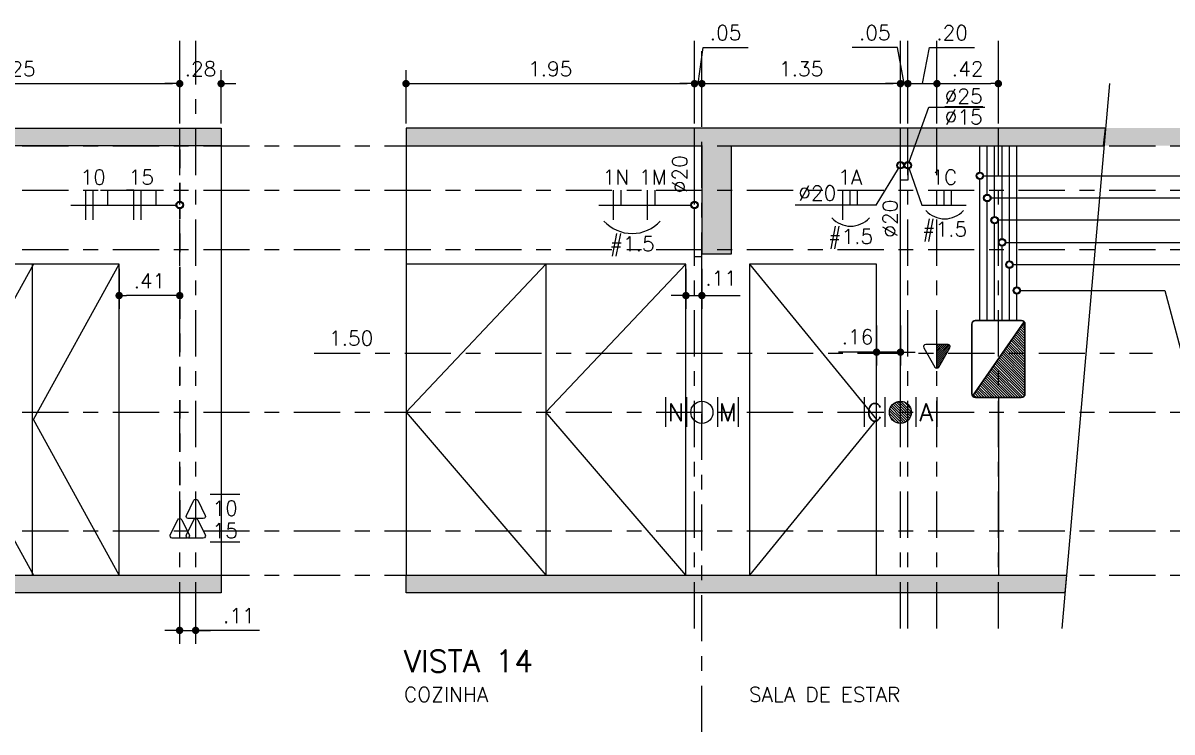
# Model space of a CAD drawing. Extents: x 0 to 175, y -16 to 63.
# Drawn here: x 71.22 to 78.99, y 13.15 to 17.94 of the extents above; entities that cross this region are included whole.
import ezdxf

# ---------------------------------------------------------------- set-up
doc = ezdxf.new("R2010")
doc.units = 0
doc.header["$LTSCALE"] = 0.5
doc.header["$MEASUREMENT"] = 0
doc.header["$PDMODE"] = 34
doc.header["$PDSIZE"] = 0.1
doc.linetypes.add('CENTER', pattern=[2, 1.25, -0.25, 0.25, -0.25])
doc.linetypes.add('HIDDEN', pattern=[0.375, 0.25, -0.125])
doc.layers.get('0').update_dxf_attribs({"linetype": 'CONTINUOUS'})
doc.layers.get('DEFPOINTS').update_dxf_attribs({"linetype": 'CONTINUOUS'})
for name, color, linetype, lineweight in [('03', 3, 'CONTINUOUS', 20), ('COT01', 1, 'CONTINUOUS', 9), ('ELE01 - ELETROD', 40, 'CONTINUOUS', 20), ('ELE01 - INTER', 100, 'CONTINUOUS', 15), ('ELE01 - Q.DISTR', 4, 'CONTINUOUS', 30), ('ELE01 - TOM 127V', 130, 'CONTINUOUS', 15), ('ELE01 - TOM 127V TXT', 130, 'CONTINUOUS', 15), ('ELE01 - TOM 220V', 242, 'CONTINUOUS', 15), ('ELE01 - TOM 220V TXT', 242, 'CONTINUOUS', 15), ('ELE02 - TELEFONE', 170, 'CONTINUOUS', 9), ('ELE03 - CIRCUITOS', 2, 'CONTINUOUS', 5), ('ELE03 - FASE', 242, 'CONTINUOUS', 20), ('ELE03 - NEUTRO', 141, 'CONTINUOUS', 20), ('ELE03 - RETORNO', 173, 'CONTINUOUS', 20), ('ELE03 - TERRA', 112, 'CONTINUOUS', 20), ('ELV01 - ELETRODUTOS PROJEÇÃO', 30, 'HIDDEN', 30), ('ELV01 - POR01', 20, 'CONTINUOUS', 9), ('ELV01 - TXT02', 2, 'CONTINUOUS', 20), ('ELV02 - PAR01', 170, 'CONTINUOUS', 20), ('Simbologia', 122, 'CONTINUOUS', 20), ('TXT02', 2, 'CONTINUOUS', 20), ('TXT05', 4, 'CONTINUOUS', 30)]:
    doc.layers.add(name, color=color, linetype=linetype, lineweight=lineweight)
doc.layers.add('ARQ - HATCH 01', color=172, linetype='CONTINUOUS', transparency=0.6)
for name, color, linetype, lineweight, transparency in [('ARQ - POR01 TRANSPARENTE', 20, 'CONTINUOUS', 9, 0.45), ('EIXO REGUA 1', 250, 'CENTER', 5, 0.1), ('ELE01 - INTER HATCH', 100, 'CONTINUOUS', 15, 0.45), ('ELV01 - TOM 127', 130, 'CONTINUOUS', 20, 0.6)]:
    doc.layers.add(name, color=color, linetype=linetype, lineweight=lineweight, transparency=transparency)
doc.layers.add('TXV03', color=2, linetype='CONTINUOUS')
doc.styles.add('ROMANS', font='romans.shx')
doc.styles.get("Standard").update_dxf_attribs({"font": 'romans.shx'})
doc.dimstyles.new('STANDARD 50', dxfattribs={"dimscale": 0.5, "dimtxt": 0.2, "dimasz": 0.1, "dimexe": 0.18, "dimexo": 0.0625, "dimgap": 0.1, "dimtad": 1, "dimrnd": 0.005, "dimzin": 4, "dimdsep": 46, "dimtxsty": 'ROMANS', "dimblk": 'DOT', "dimcen": 0.1, "dimclrt": 3, "dimadec": 0, "dimazin": 0, "dimtfac": 1, "dimtix": 1, "dimtofl": 0, "dimtmove": 0, "dimatfit": 3, "dimldrblk": 'DOT', "dimfxl": 0, "dimtolj": 1, "dimtzin": 13, "dimarcsym": 0})
pattern_1 = [(315, (80.711462, 19.749244), (0.008838835, 0.008838835), [])]

# ---------------------------------------------------------------- blocks, each defined once
blk = doc.blocks.new('_DOT')
at = {"color": 0, "linetype": 'ByBlock'}
blk.add_line((-0.5, 0), (-1, 0), dxfattribs=at)
at = {"color": 0, "linetype": 'ByBlock', "const_width": 0.5}
blk.add_lwpolyline([(-0.25, 0, 1), (0.25, 0, 1)], format="xyb", close=True, dxfattribs=at)
blk = doc.blocks.new('*D98')
at = {"layer": 'COT01', "color": 0, "lineweight": -2}
for p, q in [((70.0348, 17.2582), (70.0348, 17.617)), ((72.2849, 17.2582), (72.2849, 17.617)), ((70.0848, 17.527), (72.2349, 17.527))]:
    blk.add_line(p, q, dxfattribs=at)
at = {"layer": 'DEFPOINTS', "color": 0}
for p in [(72.2849, 17.527), (70.0348, 17.227), (72.2849, 17.227)]:
    blk.add_point(p, dxfattribs=at)
at = {"layer": 'COT01', "color": 0, "lineweight": -2, "xscale": 0.05, "yscale": 0.05, "zscale": 0.05, "rotation": 180}
blk.add_blockref('_DOT', (70.0348, 17.527), dxfattribs=at)
at = {"layer": 'COT01', "color": 0, "lineweight": -2, "xscale": 0.05, "yscale": 0.05, "zscale": 0.05}
blk.add_blockref('_DOT', (72.2849, 17.527), dxfattribs=at)
at = {"layer": 'COT01', "color": 3, "insert": (71.1599, 17.627), "char_height": 0.1, "attachment_point": 5, "style": 'ROMANS'}
blk.add_mtext('\\A1;2.25', dxfattribs=at)
blk = doc.blocks.new('*D99')
at = {"layer": 'COT01', "color": 0, "lineweight": -2}
for p, q in [((72.2849, 17.2582), (72.2849, 17.617)), ((72.5648, 17.2582), (72.5648, 17.617)), ((72.2349, 17.527), (72.1849, 17.527)), ((72.6148, 17.527), (72.6648, 17.527))]:
    blk.add_line(p, q, dxfattribs=at)
at = {"layer": 'DEFPOINTS', "color": 0}
for p in [(72.5648, 17.527), (72.2849, 17.227), (72.5648, 17.227)]:
    blk.add_point(p, dxfattribs=at)
at = {"layer": 'COT01', "color": 0, "lineweight": -2, "xscale": 0.05, "yscale": 0.05, "zscale": 0.05}
blk.add_blockref('_DOT', (72.2849, 17.527), dxfattribs=at)
at = {"layer": 'COT01', "color": 0, "lineweight": -2, "xscale": 0.05, "yscale": 0.05, "zscale": 0.05, "rotation": 180}
blk.add_blockref('_DOT', (72.5648, 17.527), dxfattribs=at)
at = {"layer": 'COT01', "color": 3, "insert": (72.4249, 17.627), "char_height": 0.1, "attachment_point": 5, "style": 'ROMANS'}
blk.add_mtext('\\A1;.28', dxfattribs=at)
blk = doc.blocks.new('*D100')
at = {"layer": 'COT01', "color": 0, "lineweight": -2}
for p, q in [((72.284, 14.0557), (72.284, 13.7433)), ((72.3925, 14.0557), (72.3925, 13.7433)), ((72.234, 13.8333), (72.184, 13.8333)), ((72.284, 13.8333), (72.3925, 13.8333)), ((72.8231, 13.8333), (72.3925, 13.8333)), ((72.4425, 13.8333), (72.4925, 13.8333))]:
    blk.add_line(p, q, dxfattribs=at)
at = {"layer": 'DEFPOINTS', "color": 0}
for p in [(72.284, 14.087), (72.3925, 14.087), (72.3925, 13.8333)]:
    blk.add_point(p, dxfattribs=at)
at = {"layer": 'COT01', "color": 0, "lineweight": -2, "xscale": 0.05, "yscale": 0.05, "zscale": 0.05}
blk.add_blockref('_DOT', (72.284, 13.8333), dxfattribs=at)
at = {"layer": 'COT01', "color": 0, "lineweight": -2, "xscale": 0.05, "yscale": 0.05, "zscale": 0.05, "rotation": 180}
blk.add_blockref('_DOT', (72.3925, 13.8333), dxfattribs=at)
at = {"layer": 'COT01', "color": 3, "insert": (72.685, 13.9333), "char_height": 0.1, "attachment_point": 5, "style": 'ROMANS'}
blk.add_mtext('\\A1;.11', dxfattribs=at)
blk = doc.blocks.new('*D101')
at = {"layer": 'COT01', "color": 0, "lineweight": -2}
for p, q in [((73.8148, 17.2582), (73.8148, 17.617)), ((75.7655, 17.2582), (75.7655, 17.617)), ((73.8648, 17.527), (75.7155, 17.527))]:
    blk.add_line(p, q, dxfattribs=at)
at = {"layer": 'DEFPOINTS', "color": 0}
for p in [(75.7655, 17.527), (73.8148, 17.227), (75.7655, 17.227)]:
    blk.add_point(p, dxfattribs=at)
at = {"layer": 'COT01', "color": 0, "lineweight": -2, "xscale": 0.05, "yscale": 0.05, "zscale": 0.05, "rotation": 180}
blk.add_blockref('_DOT', (73.8148, 17.527), dxfattribs=at)
at = {"layer": 'COT01', "color": 0, "lineweight": -2, "xscale": 0.05, "yscale": 0.05, "zscale": 0.05}
blk.add_blockref('_DOT', (75.7655, 17.527), dxfattribs=at)
at = {"layer": 'COT01', "color": 3, "insert": (74.7902, 17.627), "char_height": 0.1, "attachment_point": 5, "style": 'ROMANS'}
blk.add_mtext('\\A1;1.95', dxfattribs=at)
blk = doc.blocks.new('*D102')
at = {"layer": 'COT01', "color": 0, "lineweight": -2}
for p, q in [((75.8155, 17.2582), (75.8155, 17.617)), ((77.1581, 17.2582), (77.1581, 17.617)), ((75.8655, 17.527), (77.1081, 17.527))]:
    blk.add_line(p, q, dxfattribs=at)
at = {"layer": 'DEFPOINTS', "color": 0}
for p in [(77.1581, 17.527), (75.8155, 17.227), (77.1581, 17.227)]:
    blk.add_point(p, dxfattribs=at)
at = {"layer": 'COT01', "color": 0, "lineweight": -2, "xscale": 0.05, "yscale": 0.05, "zscale": 0.05, "rotation": 180}
blk.add_blockref('_DOT', (75.8155, 17.527), dxfattribs=at)
at = {"layer": 'COT01', "color": 0, "lineweight": -2, "xscale": 0.05, "yscale": 0.05, "zscale": 0.05}
blk.add_blockref('_DOT', (77.1581, 17.527), dxfattribs=at)
at = {"layer": 'COT01', "color": 3, "insert": (76.4868, 17.627), "char_height": 0.1, "attachment_point": 5, "style": 'ROMANS'}
blk.add_mtext('\\A1;1.35', dxfattribs=at)
blk = doc.blocks.new('*D103')
at = {"layer": 'COT01', "color": 0, "lineweight": -2}
for p, q in [((77.3064, 17.527), (77.3547, 17.771)), ((77.3547, 17.771), (77.6595, 17.771)), ((77.2081, 17.2582), (77.2081, 17.617)), ((77.4047, 17.2582), (77.4047, 17.617)), ((77.1581, 17.527), (77.1081, 17.527)), ((77.2081, 17.527), (77.4047, 17.527)), ((77.4547, 17.527), (77.5047, 17.527))]:
    blk.add_line(p, q, dxfattribs=at)
at = {"layer": 'DEFPOINTS', "color": 0}
for p in [(77.4047, 17.527), (77.2081, 17.227), (77.4047, 17.227)]:
    blk.add_point(p, dxfattribs=at)
at = {"layer": 'COT01', "color": 0, "lineweight": -2, "xscale": 0.05, "yscale": 0.05, "zscale": 0.05}
blk.add_blockref('_DOT', (77.2081, 17.527), dxfattribs=at)
at = {"layer": 'COT01', "color": 0, "lineweight": -2, "xscale": 0.05, "yscale": 0.05, "zscale": 0.05, "rotation": 180}
blk.add_blockref('_DOT', (77.4047, 17.527), dxfattribs=at)
at = {"layer": 'COT01', "color": 3, "insert": (77.5071, 17.871), "char_height": 0.1, "attachment_point": 5, "style": 'ROMANS'}
blk.add_mtext('\\A1;.20', dxfattribs=at)
blk = doc.blocks.new('*D104')
at = {"layer": 'COT01', "color": 0, "lineweight": -2}
for p, q in [((77.4047, 17.2582), (77.4047, 17.617)), ((77.8202, 17.2582), (77.8202, 17.617)), ((77.4547, 17.527), (77.7702, 17.527))]:
    blk.add_line(p, q, dxfattribs=at)
at = {"layer": 'DEFPOINTS', "color": 0}
for p in [(77.8202, 17.527), (77.4047, 17.227), (77.8202, 17.227)]:
    blk.add_point(p, dxfattribs=at)
at = {"layer": 'COT01', "color": 0, "lineweight": -2, "xscale": 0.05, "yscale": 0.05, "zscale": 0.05, "rotation": 180}
blk.add_blockref('_DOT', (77.4047, 17.527), dxfattribs=at)
at = {"layer": 'COT01', "color": 0, "lineweight": -2, "xscale": 0.05, "yscale": 0.05, "zscale": 0.05}
blk.add_blockref('_DOT', (77.8202, 17.527), dxfattribs=at)
at = {"layer": 'COT01', "color": 3, "insert": (77.6125, 17.627), "char_height": 0.1, "attachment_point": 5, "style": 'ROMANS'}
blk.add_mtext('\\A1;.42', dxfattribs=at)
blk = doc.blocks.new('*D113')
at = {"layer": 'COT01', "color": 0, "lineweight": -2}
for p, q in [((75.7905, 17.527), (75.8237, 17.771)), ((75.8237, 17.771), (76.1285, 17.771)), ((75.7655, 17.2582), (75.7655, 17.617)), ((75.8155, 17.2582), (75.8155, 17.617)), ((75.7155, 17.527), (75.6655, 17.527)), ((75.7655, 17.527), (75.8155, 17.527)), ((75.8655, 17.527), (75.9155, 17.527))]:
    blk.add_line(p, q, dxfattribs=at)
at = {"layer": 'DEFPOINTS', "color": 0}
for p in [(75.8155, 17.527), (75.7655, 17.227), (75.8155, 17.227)]:
    blk.add_point(p, dxfattribs=at)
at = {"layer": 'COT01', "color": 0, "lineweight": -2, "xscale": 0.05, "yscale": 0.05, "zscale": 0.05}
blk.add_blockref('_DOT', (75.7655, 17.527), dxfattribs=at)
at = {"layer": 'COT01', "color": 0, "lineweight": -2, "xscale": 0.05, "yscale": 0.05, "zscale": 0.05, "rotation": 180}
blk.add_blockref('_DOT', (75.8155, 17.527), dxfattribs=at)
at = {"layer": 'COT01', "color": 3, "insert": (75.9761, 17.871), "char_height": 0.1, "attachment_point": 5, "style": 'ROMANS'}
blk.add_mtext('\\A1;.05', dxfattribs=at)
blk = doc.blocks.new('ELE-INTERFONE')
at = {"layer": 'ELE02 - TELEFONE'}
h = blk.add_hatch(dxfattribs=at)
h.set_pattern_fill('ANSI31', color=256, scale=0.075, angle=90)
h.set_pattern_definition([(135, (-88.511439, -7.067447), (-0.0066291261, -0.0066291261), [])])
h.paths.add_polyline_path([(0, 0, 0.267949), (-0.0075, 0.013), (-0.1379, 0.0883, 0.57735), (-0.1604, 0.0753), (-0.1604, 0)])
blk.add_line((0, 0), (-0.1604, 0), dxfattribs=at)
blk.add_lwpolyline([(-0.1604, 0.0753), (-0.1604, -0.0753, 0.57735), (-0.1379, -0.0883), (-0.0075, -0.013, 0.57735), (-0.0075, 0.013), (-0.1379, 0.0883, 0.57735)], format="xyb", close=True, dxfattribs=at)
blk = doc.blocks.new('Fio-RETORNO')
at = {"layer": 'ELE03 - RETORNO'}
blk.add_line((0, 0), (0, 0.2), dxfattribs=at)
blk = doc.blocks.new('Fio-FASE')
at = {"layer": 'ELE03 - FASE'}
blk.add_line((0, -0.2), (0, 0.2), dxfattribs=at)
blk = doc.blocks.new('*D122')
at = {"layer": 'COT01', "color": 0, "lineweight": -2}
for p, q in [((77.1372, 17.771), (76.8324, 17.771)), ((77.1831, 17.527), (77.1372, 17.771)), ((77.1581, 17.2582), (77.1581, 17.617)), ((77.2081, 17.2582), (77.2081, 17.617)), ((77.1081, 17.527), (77.0581, 17.527)), ((77.1581, 17.527), (77.2081, 17.527)), ((77.2581, 17.527), (77.3081, 17.527))]:
    blk.add_line(p, q, dxfattribs=at)
at = {"layer": 'DEFPOINTS', "color": 0}
for p in [(77.2081, 17.527), (77.1581, 17.227), (77.2081, 17.227)]:
    blk.add_point(p, dxfattribs=at)
at = {"layer": 'COT01', "color": 0, "lineweight": -2, "xscale": 0.05, "yscale": 0.05, "zscale": 0.05}
blk.add_blockref('_DOT', (77.1581, 17.527), dxfattribs=at)
at = {"layer": 'COT01', "color": 0, "lineweight": -2, "xscale": 0.05, "yscale": 0.05, "zscale": 0.05, "rotation": 180}
blk.add_blockref('_DOT', (77.2081, 17.527), dxfattribs=at)
at = {"layer": 'COT01', "color": 3, "insert": (76.9848, 17.871), "char_height": 0.1, "attachment_point": 5, "style": 'ROMANS'}
blk.add_mtext('\\A1;.05', dxfattribs=at)
blk = doc.blocks.new('*U184')
blk.add_lwpolyline([(0.0641, -0.1225), (0.0134, -0.224, -0.618034), (-0.0134, -0.224), (-0.0641, -0.1225, -0.557537), (-0.0507, -0.1008), (0.0507, -0.1008, -0.557537)], format="xyb", close=True)
blk = doc.blocks.new('Fio-TERRA')
at = {"layer": 'ELE03 - TERRA'}
for p, q in [((-0.1, 0.2), (0.1, 0.2)), ((0, 0), (0, 0.2))]:
    blk.add_line(p, q, dxfattribs=at)
blk = doc.blocks.new('Fio-NEUTRO')
at = {"layer": 'ELE03 - NEUTRO'}
for p, q in [((0, 0.2), (0.1, 0.2)), ((0, -0.2), (0, 0.2))]:
    blk.add_line(p, q, dxfattribs=at)
blk = doc.blocks.new('*D133')
at = {"layer": 'COT01', "color": 0, "lineweight": -2}
for p, q in [((71.875, 16.2757), (71.875, 16.0052)), ((72.2849, 16.2757), (72.2849, 16.0052)), ((72.2349, 16.0952), (71.925, 16.0952))]:
    blk.add_line(p, q, dxfattribs=at)
at = {"layer": 'DEFPOINTS', "color": 0}
for p in [(71.875, 16.307), (72.2849, 16.307), (71.875, 16.0952)]:
    blk.add_point(p, dxfattribs=at)
at = {"layer": 'COT01', "color": 0, "lineweight": -2, "xscale": 0.05, "yscale": 0.05, "zscale": 0.05, "rotation": 180}
blk.add_blockref('_DOT', (71.875, 16.0952), dxfattribs=at)
at = {"layer": 'COT01', "color": 0, "lineweight": -2, "xscale": 0.05, "yscale": 0.05, "zscale": 0.05}
blk.add_blockref('_DOT', (72.2849, 16.0952), dxfattribs=at)
at = {"layer": 'COT01', "color": 3, "insert": (72.0799, 16.1952), "char_height": 0.1, "attachment_point": 5, "style": 'ROMANS'}
blk.add_mtext('\\A1;.41', dxfattribs=at)
blk = doc.blocks.new('*D137')
at = {"layer": 'COT01', "color": 0, "lineweight": -2}
for p, q in [((75.7077, 16.2757), (75.7077, 16.0052)), ((75.8155, 16.2757), (75.8155, 16.0052)), ((75.6577, 16.0952), (75.6077, 16.0952)), ((75.8655, 16.0952), (75.9155, 16.0952))]:
    blk.add_line(p, q, dxfattribs=at)
at = {"layer": 'DEFPOINTS', "color": 0}
for p in [(75.7077, 16.307), (75.8155, 16.307), (75.7077, 16.0952)]:
    blk.add_point(p, dxfattribs=at)
at = {"layer": 'COT01', "color": 0, "lineweight": -2, "xscale": 0.05, "yscale": 0.05, "zscale": 0.05}
blk.add_blockref('_DOT', (75.7077, 16.0952), dxfattribs=at)
at = {"layer": 'COT01', "color": 0, "lineweight": -2, "xscale": 0.05, "yscale": 0.05, "zscale": 0.05, "rotation": 180}
blk.add_blockref('_DOT', (75.8155, 16.0952), dxfattribs=at)
at = {"layer": 'COT01', "color": 3, "insert": (75.9455, 16.2131), "char_height": 0.1, "attachment_point": 5, "style": 'ROMANS'}
blk.add_mtext('\\A1;.11', dxfattribs=at)
blk = doc.blocks.new('*D138')
at = {"layer": 'COT01', "color": 0, "lineweight": -2}
for p, q in [((76.9969, 15.8935), (76.9969, 15.6229)), ((77.1581, 15.8935), (77.1581, 15.6229)), ((76.9469, 15.7129), (76.8969, 15.7129)), ((77.2081, 15.7129), (77.2581, 15.7129))]:
    blk.add_line(p, q, dxfattribs=at)
at = {"layer": 'DEFPOINTS', "color": 0}
for p in [(76.9969, 15.9247), (77.1581, 15.9247), (77.1581, 15.7129)]:
    blk.add_point(p, dxfattribs=at)
at = {"layer": 'COT01', "color": 0, "lineweight": -2, "xscale": 0.05, "yscale": 0.05, "zscale": 0.05}
blk.add_blockref('_DOT', (76.9969, 15.7129), dxfattribs=at)
at = {"layer": 'COT01', "color": 0, "lineweight": -2, "xscale": 0.05, "yscale": 0.05, "zscale": 0.05, "rotation": 180}
blk.add_blockref('_DOT', (77.1581, 15.7129), dxfattribs=at)
at = {"layer": 'COT01', "color": 3, "insert": (76.8671, 15.8166), "char_height": 0.1, "attachment_point": 5, "style": 'ROMANS'}
blk.add_mtext('\\A1;.16', dxfattribs=at)

msp = doc.modelspace()

# ---------------------------------------------------------------- hatches: boundary and pattern name
at = {"layer": 'ARQ - HATCH 01'}
h = msp.add_hatch(color=3, dxfattribs=at)
h.dxf.hatch_style = 1
h.paths.add_polyline_path([(70.0348, 17.227), (72.5648, 17.227), (72.5648, 17.107), (70.0348, 17.107)])
h = msp.add_hatch(color=3, dxfattribs=at)
h.dxf.hatch_style = 1
h.paths.add_polyline_path([(75.8155, 17.107), (75.8155, 16.377), (76.0148, 16.377), (76.0148, 17.107), (78.5316, 17.107), (78.5444, 17.227), (73.8148, 17.227), (73.8148, 17.107)])
h = msp.add_hatch(color=3, dxfattribs=at)
h.dxf.hatch_style = 1
edge = h.paths.add_edge_path()
edge.add_line((79.7816, 17.107), (75.0648, 17.107))
edge.add_line((75.0648, 17.107), (75.0648, 17.227))
edge.add_line((75.0648, 17.227), (79.7928, 17.227))
h = msp.add_hatch(color=3, dxfattribs=at)
h.dxf.hatch_style = 1
h.paths.add_polyline_path([(70.0348, 14.207), (72.5648, 14.207), (72.5648, 14.087), (70.0348, 14.087)])
h = msp.add_hatch(color=3, dxfattribs=at)
h.dxf.hatch_style = 1
h.paths.add_polyline_path([(73.8148, 14.207), (78.2799, 14.207), (78.2694, 14.087), (73.8148, 14.087)])
at = {"layer": 'ELE01 - INTER HATCH'}
h = msp.add_hatch(dxfattribs=at)
h.set_pattern_fill('ANSI31', color=256, scale=0.1, angle=-90)
h.set_pattern_definition(pattern_1)
h.paths.add_polyline_path([(77.1581, 15.232, -0.414214), (77.0831, 15.307, -0.414214), (77.1581, 15.382)])
h = msp.add_hatch(dxfattribs=at)
h.set_pattern_fill('ANSI31', color=256, scale=0.1, angle=-90)
h.set_pattern_definition(pattern_1)
h.paths.add_polyline_path([(77.1581, 15.232, 0.414214), (77.2331, 15.307, 0.414214), (77.1581, 15.382)])
at = {"layer": 'ELE01 - Q.DISTR'}
h = msp.add_hatch(dxfattribs=at)
h.set_pattern_fill('ANSI31', color=256, scale=0.1, angle=90)
h.set_pattern_definition([(135, (0.801697, -36.151567), (-0.0088388348, -0.0088388348), [])])
h.paths.add_polyline_path([(78.0002, 15.902, 0.179256), (77.9942, 15.9182), (77.6463, 15.4157, 0.218717), (77.6652, 15.407), (77.9752, 15.407, 0.414214), (78.0002, 15.432)])

# ---------------------------------------------------------------- linework, layer by layer
at = {"layer": '03', "color": 3}
for points in [[(70.0348, 17.227), (72.5648, 17.227), (72.5648, 17.107), (70.0348, 17.107)], [(70.0348, 14.207), (72.5648, 14.207), (72.5648, 14.087), (70.0348, 14.087)], [(73.8148, 14.207), (78.2799, 14.207), (78.2694, 14.087), (73.8148, 14.087)]]:
    msp.add_lwpolyline(points, close=True, dxfattribs=at)
at = {"layer": '03'}
msp.add_lwpolyline([(75.8155, 17.107), (75.8155, 16.377), (76.0148, 16.377), (76.0148, 17.107), (78.5316, 17.107), (78.5444, 17.227), (73.8148, 17.227), (73.8148, 17.107)], close=True, dxfattribs=at)
at = {"layer": 'ARQ - POR01 TRANSPARENTE'}
for points in [[(71.2949, 16.307), (70.7148, 15.257), (71.2949, 14.207)], [(71.875, 14.207), (71.2949, 15.257), (71.875, 16.307)], [(74.7613, 16.307), (73.8148, 15.307), (74.7613, 14.207)], [(75.7077, 14.207), (74.7613, 15.307), (75.7077, 16.307)], [(76.1366, 16.307), (76.9969, 15.257), (76.1366, 14.207)]]:
    msp.add_lwpolyline(points, dxfattribs=at)
at = {"layer": 'COT01'}
msp.add_line((78.5706, 17.527), (78.2484, 13.847), dxfattribs=at)
for points in [[(75.7077, 16.0952), (76.0746, 16.0952)], [(77.1581, 15.7129), (76.7389, 15.7129)]]:
    msp.add_lwpolyline(points, dxfattribs=at)
at = {"layer": 'EIXO REGUA 1', "ltscale": 0.5}
for p, q in [((72.2849, 13.847), (72.2849, 17.817)), ((72.3934, 13.847), (72.3934, 17.817)), ((75.7655, 13.847), (75.7655, 17.817)), ((75.8155, 13.147), (75.8155, 17.817)), ((77.1581, 13.847), (77.1581, 17.817)), ((77.2081, 13.847), (77.2081, 17.817)), ((77.4047, 13.847), (77.4047, 17.817)), ((77.8202, 13.847), (77.8202, 17.817)), ((62.6448, 16.807), (90.85, 16.807)), ((73.1934, 15.707), (78.8615, 15.707)), ((62.6448, 14.207), (91.05, 14.207))]:
    msp.add_line(p, q, dxfattribs=at)
at = {"layer": 'EIXO REGUA 1', "color": 1, "ltscale": 0.5}
for p, q in [((62.6448, 17.107), (91.05, 17.107)), ((62.6448, 16.407), (91.05, 16.407)), ((62.6448, 15.307), (91.05, 15.307)), ((62.6448, 14.507), (91.05, 14.507))]:
    msp.add_line(p, q, dxfattribs=at)
at = {"layer": 'ELE01 - ELETROD'}
for points in [[(75.7655, 16.732), (75.7655, 17.107)], [(77.1581, 17.0007), (77.1581, 17.107)], [(77.2081, 17.0007), (77.2081, 17.107)], [(77.6952, 16.9295), (77.6952, 17.107)], [(77.7452, 16.7795), (77.7452, 17.107)], [(77.7952, 16.6295), (77.7952, 17.107)], [(77.8452, 16.4795), (77.8452, 17.107)], [(77.8952, 16.3295), (77.8952, 17.107)], [(77.9452, 16.1545), (77.9452, 17.107)], [(77.1581, 15.382), (77.1581, 16.9507)], [(77.2081, 16.9507), (77.2081, 16.8757), (77.1581, 16.8757)], [(77.6952, 15.927), (77.6952, 16.8795)], [(77.7452, 15.927), (77.7452, 16.7295)], [(75.7655, 16.356), (75.7655, 16.682)], [(77.7952, 15.927), (77.7952, 16.5795)], [(77.8452, 15.927), (77.8452, 16.4295)], [(75.8155, 15.382), (75.8155, 16.356), (75.7655, 16.356)], [(77.8952, 15.927), (77.8952, 16.2795)], [(77.9452, 15.927), (77.9452, 16.1045)], [(77.8202, 15.407), (77.8202, 14.207)]]:
    msp.add_lwpolyline(points, dxfattribs=at)
at = {"layer": 'ELE01 - INTER'}
msp.add_line((77.1581, 15.232), (77.1581, 15.382), dxfattribs=at)
for points in [[(75.5705, 15.4083), (75.5705, 15.2083)], [(75.7105, 15.4083), (75.7105, 15.2083)], [(75.9205, 15.4083), (75.9205, 15.2083)], [(76.0605, 15.4083), (76.0605, 15.2083)], [(76.9131, 15.4083), (76.9131, 15.2083)], [(77.0531, 15.4083), (77.0531, 15.2083)], [(77.2631, 15.4083), (77.2631, 15.2083)], [(77.4031, 15.4083), (77.4031, 15.2083)], [(75.8155, 15.382), (75.8155, 15.232)]]:
    msp.add_lwpolyline(points, dxfattribs=at)
for centre in [(75.8155, 15.307), (77.1581, 15.307)]:
    msp.add_circle(centre, 0.075, dxfattribs=at)
at = {"layer": 'ELE01 - Q.DISTR'}
msp.add_line((77.6463, 15.4157), (77.9942, 15.9182), dxfattribs=at)
msp.add_lwpolyline([(77.6402, 15.432), (77.6402, 15.902, -0.414214), (77.6652, 15.927), (77.9752, 15.927, -0.414214), (78.0002, 15.902), (78.0002, 15.432, -0.414214), (77.9752, 15.407), (77.6652, 15.407, -0.414214)], format="xyb", close=True, dxfattribs=at)
at = {"layer": 'ELE01 - TOM 127V TXT'}
msp.add_lwpolyline([(72.4909, 14.4319), (72.6909, 14.4319)], dxfattribs=at)
at = {"layer": 'ELE01 - TOM 220V TXT'}
msp.add_lwpolyline([(72.4907, 14.7534), (72.6907, 14.7534)], dxfattribs=at)
at = {"layer": 'ELE03 - CIRCUITOS'}
for points in [[(77.7202, 16.9045), (79.26, 16.9045), (79.4341, 17.5545)], [(77.2167, 16.9992), (77.3512, 17.3686), (77.7281, 17.3686)], [(76.9931, 16.707), (77.1451, 16.9544)], [(77.2161, 16.952), (77.302, 16.707)], [(77.7702, 16.7545), (79.3933, 16.7545), (79.4341, 16.907)], [(71.5495, 16.707), (72.2598, 16.707)], [(75.1188, 16.707), (75.7405, 16.707)], [(76.9931, 16.707), (76.4458, 16.707)], [(77.302, 16.707), (77.602, 16.707)], [(79.4341, 16.2545), (79.3404, 16.6045), (77.8202, 16.6045)], [(77.8702, 16.4545), (79.2064, 16.4545), (79.4342, 15.6044)], [(77.9202, 16.3045), (79.0724, 16.3045), (79.4341, 14.9544)], [(77.9702, 16.1295), (78.9452, 16.1295), (79.4342, 14.3044)]]:
    msp.add_lwpolyline(points, dxfattribs=at)
for centre, radius in [((77.1581, 16.9757), 0.025), ((77.1581, 16.9757), 0.02), ((77.2081, 16.9757), 0.025), ((77.2081, 16.9757), 0.02), ((77.6952, 16.9045), 0.025), ((77.6952, 16.9045), 0.02), ((72.2848, 16.707), 0.025), ((72.2848, 16.707), 0.02), ((75.7655, 16.707), 0.025), ((75.7655, 16.707), 0.02), ((77.7452, 16.7545), 0.025), ((77.7452, 16.7545), 0.02), ((77.7952, 16.6045), 0.025), ((77.7952, 16.6045), 0.02), ((77.8452, 16.4545), 0.025), ((77.8452, 16.4545), 0.02), ((77.8952, 16.3045), 0.025), ((77.8952, 16.3045), 0.02), ((77.9452, 16.1295), 0.025), ((77.9452, 16.1295), 0.02)]:
    msp.add_circle(centre, radius, dxfattribs=at)
at = {"layer": 'ELV01 - ELETRODUTOS PROJEÇÃO'}
for points in [[(72.2848, 16.732), (72.2848, 17.107)], [(72.2848, 14.589), (72.2848, 16.682)]]:
    msp.add_lwpolyline(points, dxfattribs=at)
at = {"layer": 'ELV01 - POR01'}
for points in [[(70.7148, 14.207), (71.875, 14.207), (71.875, 16.307), (70.7148, 16.307)], [(76.1366, 14.207), (76.9969, 14.207), (76.9969, 16.307), (76.1366, 16.307)]]:
    msp.add_lwpolyline(points, close=True, dxfattribs=at)
for points in [[(71.2891, 14.207), (71.2891, 16.307)], [(73.8148, 14.207), (75.7077, 14.207), (75.7077, 16.307), (73.8148, 16.307)], [(74.7613, 16.307), (74.7613, 14.207)]]:
    msp.add_lwpolyline(points, dxfattribs=at)
at = {"layer": 'ELV02 - PAR01'}
for p, q in [((72.5648, 17.107), (72.5648, 14.207)), ((73.8148, 17.107), (73.8148, 14.207))]:
    msp.add_line(p, q, dxfattribs=at)
at = {"layer": 'Simbologia'}
for centre, radius in [((77.4573, 16.7851), 0.1713), ((75.3438, 16.7715), 0.2569), ((76.8214, 16.7356), 0.1713)]:
    msp.add_arc(centre, radius, 222.17105, 317.82895, dxfattribs=at)

# ---------------------------------------------------------------- block references
at = {"layer": 'ELE01 - TOM 127V', "rotation": 180}
msp.add_blockref('*U184', (72.3936, 14.3567), dxfattribs=at)
at = {"layer": 'ELE01 - TOM 220V', "rotation": 180}
msp.add_blockref('*U184', (72.3936, 14.4881), dxfattribs=at)
at = {"layer": 'ELE02 - TELEFONE', "rotation": 270}
msp.add_blockref('ELE-INTERFONE', (77.4047, 15.605), dxfattribs=at)
at = {"layer": 'ELE03 - FASE'}
for p, xscale, yscale, zscale in [((71.6495, 16.707), -0.4999999999999999, 0.5, 0.5), ((71.6995, 16.707), -0.4999999999999999, 0.5, 0.5), ((72.0245, 16.707), -0.4999999999999999, 0.5, 0.5), ((75.4485, 16.707), 0.4999999999999999, 0.4999999999999999, 0.4999999999999999)]:
    msp.add_blockref('Fio-FASE', p, dxfattribs=dict(at, xscale=xscale, yscale=yscale, zscale=zscale))
at = {"layer": 'ELE03 - FASE', "yscale": 0.5, "zscale": 0.5}
for p, xscale, rotation in [((75.2188, 16.707), -0.4999999999999999, 359.9999999999997), ((76.7681, 16.707), -0.4999999999999993, 359.9999999999974)]:
    msp.add_blockref('Fio-FASE', p, dxfattribs=dict(at, xscale=xscale, rotation=rotation))
at = {"layer": 'ELE03 - NEUTRO', "xscale": -0.4999999999999999, "yscale": 0.5, "zscale": 0.5}
msp.add_blockref('Fio-NEUTRO', (71.9745, 16.707), dxfattribs=at)
at = {"layer": 'ELE03 - RETORNO', "yscale": 0.4999999999999999, "zscale": 0.4999999999999999}
for p, xscale in [((75.2688, 16.707), 0.4999999999999999), ((75.4985, 16.707), 0.4999999999999999), ((76.8181, 16.707), 0.4999999999999999), ((77.4041, 16.707), 0.4999999999999999), ((77.4541, 16.707), -0.4999999999999999), ((77.5041, 16.707), -0.4999999999999999)]:
    msp.add_blockref('Fio-RETORNO', p, dxfattribs=dict(at, xscale=xscale))
at = {"layer": 'ELE03 - RETORNO', "xscale": -0.4999999999999994, "yscale": 0.4999999999999999, "zscale": 0.4999999999999999, "rotation": 359.9999999999978}
msp.add_blockref('Fio-RETORNO', (76.8681, 16.707), dxfattribs=at)
at = {"layer": 'ELE03 - TERRA', "xscale": 0.5, "yscale": 0.5, "zscale": 0.5}
for p in [(71.7995, 16.707), (72.1245, 16.707)]:
    msp.add_blockref('Fio-TERRA', p, dxfattribs=at)
at = {"layer": 'ELV01 - TOM 127', "rotation": 180}
msp.add_blockref('*U184', (72.2851, 14.3567), dxfattribs=at)

# ---------------------------------------------------------------- texts
at = {"layer": 'ELE01 - INTER', "char_height": 0.12, "attachment_point": 5}
for s, insert in [('N', (75.6405, 15.307)), ('M', (75.9905, 15.307)), ('C', (76.9831, 15.307)), ('A', (77.3331, 15.307))]:
    msp.add_mtext_dynamic_manual_height_columns(s, width=0.048591, gutter_width=12.5, heights=[0], dxfattribs=dict(at, insert=insert))
at = {"layer": 'ELE01 - TOM 127V TXT', "insert": (72.5922, 14.507), "char_height": 0.1, "attachment_point": 5}
msp.add_mtext_dynamic_manual_height_columns('15', width=0.048591, gutter_width=12.5, heights=[0], dxfattribs=at)
at = {"layer": 'ELE01 - TOM 220V TXT', "insert": (72.592, 14.6584), "char_height": 0.1, "attachment_point": 5}
msp.add_mtext_dynamic_manual_height_columns('10', width=0.048591, gutter_width=12.5, heights=[0], dxfattribs=at)
at = {"layer": 'ELV01 - TXT02', "insert": (73.2934, 15.757), "char_height": 0.1, "attachment_point": 7, "style": 'ROMANS'}
msp.add_mtext_dynamic_manual_height_columns('1.50', width=1.036598, gutter_width=0.75, heights=[0], dxfattribs=at)
at = {"layer": 'Simbologia', "char_height": 0.1, "style": 'ROMANS'}
for s, width, gutter_width, insert, attachment_point in [('\\A1;\\S∅25/∅15; ', 0.270792, 0.5, (77.4573, 17.252), 7), ('\\A1;%%C20 ', 0.270792, 0.5, (76.4671, 16.7378), 7), ('#1.5', 0.214896, 12.5, (76.8214, 16.4783), 5), ('#1.5', 0.214896, 12.5, (77.4573, 16.5278), 5), ('#1.5', 0.214896, 12.5, (75.3438, 16.4285), 5)]:
    msp.add_mtext_dynamic_manual_height_columns(s, width=width, gutter_width=gutter_width, heights=[0], dxfattribs=dict(at, insert=insert, attachment_point=attachment_point))
at = {"layer": 'Simbologia', "char_height": 0.1, "attachment_point": 1, "rotation": 90, "style": 'ROMANS'}
for insert in [(75.6155, 16.7866), (77.0381, 16.4866)]:
    msp.add_mtext_dynamic_manual_height_columns('%%C20', width=0.270792, gutter_width=0.5, heights=[0], dxfattribs=dict(at, insert=insert))
at = {"layer": 'TXT02', "style": 'ROMANS'}
for s, p in [('COZINHA', (73.8006, 13.3508)), ('SALA DE ESTAR', (76.1331, 13.3508))]:
    msp.add_text(s, height=0.1, dxfattribs=at).set_placement(p)
at = {"layer": 'TXT05', "style": 'ROMANS'}
msp.add_text('VISTA 14', height=0.15, dxfattribs=at).set_placement((73.8006, 13.5508))
at = {"layer": 'TXV03', "char_height": 0.1, "attachment_point": 5}
for s, insert in [('10', (71.6995, 16.8948)), ('15', (72.0245, 16.8948)), ('1N', (75.2337, 16.8948)), ('1M', (75.4837, 16.8948)), ('1A', (76.8181, 16.8948)), ('1C', (77.4541, 16.8948))]:
    msp.add_mtext_dynamic_manual_height_columns(s, width=0.214896, gutter_width=12.5, heights=[0], dxfattribs=dict(at, insert=insert))

# ---------------------------------------------------------------- dimensions: what is measured, and where the dimension line sits
at = {"layer": 'COT01'}
for base, p1, p2, picture, middle in [((75.8155, 17.527), (75.7655, 17.227), (75.8155, 17.227), '*D113', (75.8737, 17.771)), ((77.2081, 17.527), (77.1581, 17.227), (77.2081, 17.227), '*D122', (77.0872, 17.771)), ((77.4047, 17.527), (77.2081, 17.227), (77.4047, 17.227), '*D103', (77.4047, 17.771)), ((77.1581, 15.7129), (76.9969, 15.9247), (77.1581, 15.9247), '*D138', (76.8671, 15.7166))]:
    dim = msp.add_linear_dim(base=base, p1=p1, p2=p2, angle=180, dimstyle='STANDARD 50', override={"dimtmove": 1}, dxfattribs=at)
    dim.commit()
    dim.dimension.update_dxf_attribs({"geometry": picture, "text_midpoint": middle, "dimtype": 160})
for base, p1, p2, picture, middle in [((72.2849, 17.527), (70.0348, 17.227), (72.2849, 17.227), '*D98', (71.1599, 17.627)), ((72.5648, 17.527), (72.2849, 17.227), (72.5648, 17.227), '*D99', (72.4249, 17.627)), ((71.875, 16.0952), (72.2849, 16.307), (71.875, 16.307), '*D133', (72.0799, 16.1952))]:
    dim = msp.add_linear_dim(base=base, p1=p1, p2=p2, dimstyle='STANDARD 50', override={"dimtmove": 1}, dxfattribs=at)
    dim.commit()
    dim.dimension.update_dxf_attribs({"geometry": picture, "text_midpoint": middle})
for base, p1, p2, picture, middle in [((75.7655, 17.527), (73.8148, 17.227), (75.7655, 17.227), '*D101', (74.7902, 17.627)), ((77.1581, 17.527), (75.8155, 17.227), (77.1581, 17.227), '*D102', (76.4868, 17.627)), ((77.8202, 17.527), (77.4047, 17.227), (77.8202, 17.227), '*D104', (77.6125, 17.627))]:
    dim = msp.add_linear_dim(base=base, p1=p1, p2=p2, angle=180, dimstyle='STANDARD 50', override={"dimtmove": 1}, dxfattribs=at)
    dim.commit()
    dim.dimension.update_dxf_attribs({"geometry": picture, "text_midpoint": middle})
for base, p1, p2, picture, middle in [((75.7077, 16.0952), (75.8155, 16.307), (75.7077, 16.307), '*D137', (75.9455, 16.1131)), ((72.3925, 13.8333), (72.284, 14.087), (72.3925, 14.087), '*D100', (72.685, 13.8404))]:
    dim = msp.add_linear_dim(base=base, p1=p1, p2=p2, dimstyle='STANDARD 50', override={"dimtmove": 1}, dxfattribs=at)
    dim.commit()
    dim.dimension.update_dxf_attribs({"geometry": picture, "text_midpoint": middle, "dimtype": 160})

doc.saveas('drawing.dxf')
